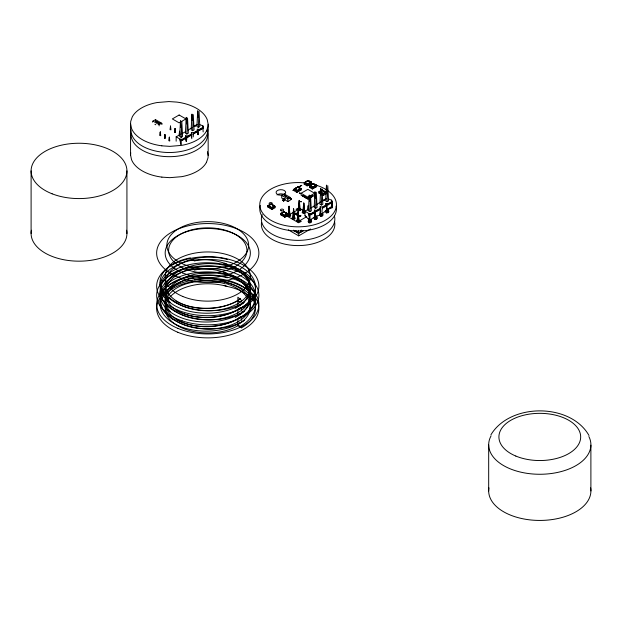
<?xml version="1.0" encoding="UTF-8"?>
<svg xmlns="http://www.w3.org/2000/svg" width="622" height="622" viewBox="0 0 622 622"><rect width="100%" height="100%" fill="white"/><g stroke="black" fill="none" stroke-linecap="round" stroke-linejoin="round"><path stroke-width="0.93" d="M176.158 141.21L176.166 136.77L180.108 134.694M308.854 209.023L304.912 211.099L304.912 215.539L309.678 220.445L315.012 216.596L319.786 215.204L320.548 213.921L320.416 208.658L315.743 211.356L315.012 216.596L314.405 210.112L316.668 210.368L320.602 208.098L320.151 206.792L322.406 207.056L326.34 204.786L325.889 203.48L328.152 203.736L332.086 201.466L331.635 200.16L328.447 198.947M488.682 490.929L488.682 444.901M301.18 230L301.281 231.827L298.513 233.188L298.529 230.342M271.293 204.257L274.457 205.975L271.511 207.631L268.354 205.851L271.293 204.125L274.457 205.975L271.519 207.779L268.354 205.851L271.293 204.125M284.215 212.048L287.38 213.774L284.433 215.422L281.276 213.641L284.215 211.915L287.38 213.774L284.441 215.57L281.276 213.641L284.215 211.915M296.352 214.411L297.199 215.134L296.352 214.411L297.137 213.898L296.437 214.427L297.199 214.94L296.577 214.481L297.129 214.061L296.608 214.396M322.406 190.332L325.57 192.05L322.631 193.854L325.57 192.05L322.406 190.332L319.467 191.918L322.406 190.2M158.804 122.798L158.245 122.736L158.727 122.674M160.188 135.433L160.328 131.911L160.733 135.751M164.713 138.045L164.853 134.523L165.258 138.356M169.238 140.658L169.371 137.135L169.783 140.969M170.366 129.563L170.506 126.033L170.91 129.874M174.891 132.175L175.023 128.645L175.435 132.486M179.408 134.78L179.548 131.258L179.952 135.098M308.123 209.995L308.294 205.587L308.8 210.384M181.134 137.314L181.787 121.274L182.58 136.482L181.134 137.314L179.688 136.482L180.481 120.707L180.769 127.246M186.88 134.002L187.533 117.962L188.326 133.162L186.88 134.002L185.434 133.162L186.227 117.387L186.514 123.926M192.626 130.682L193.279 114.642L194.072 129.85L192.626 130.682L191.179 129.85L191.973 114.075L192.252 120.614M198.364 127.37L199.017 111.33L199.81 126.538L198.364 127.37L196.917 126.538L197.71 110.763L197.998 117.294M309.88 211.651L310.533 195.603L311.327 210.811L309.88 211.651L308.434 210.811L309.227 195.036L309.515 201.575M315.626 208.331L316.279 192.291L317.072 207.499L315.626 208.331L314.18 207.499L314.973 191.724L315.261 198.255M321.372 205.019L322.025 188.971L322.818 204.179L321.372 205.019L319.926 204.179L320.719 188.404L320.999 194.943M327.11 201.699L327.763 185.659L328.556 200.867L327.11 201.699L325.664 200.867L326.457 185.092L326.744 191.623M291.461 199.071L290.046 198.745L290.948 199.265L291.477 198.815L290.186 198.449L291.477 198.815M161.875 177.122A39.979 23.084 0 0 1 131.506 159.59L130.566 154.995L130.566 123.692L130.721 121.383L132.253 116.913A37.577 21.7 0 0 1 157.148 102.537L168.896 101.565L176.858 102.094A39.979 23.084 0 0 1 207.219 119.642L208.16 124.237L208.16 155.531L208.005 157.848L206.473 162.319M130.566 154.995L130.721 152.685M208.16 124.237L208.005 126.546L206.473 131.017M309.437 222.956L309.562 221.144M315.183 219.644L315.307 217.832M320.921 216.324L321.053 214.512M326.667 213.012L326.791 211.2M198.138 134.694L198.48 130.395L203.153 127.689L203.34 128.225L199.405 130.496L198.48 130.395M320.151 206.792L320.151 213.424L322.406 213.688L326.822 209.886L327.226 204.724L331.899 202.026L332.086 202.554L328.152 204.832L327.226 204.724M310.743 222.769L311.132 219.224M316.489 219.457L316.878 215.904M322.235 216.137L322.523 213.478M327.973 212.825L328.463 208.386M159.924 135.588L160.328 131.911L160.453 135.542M164.441 138.201L164.853 134.523L164.97 138.154M168.966 140.813L169.371 137.135L169.495 140.766M170.094 129.718L170.506 126.033L170.622 129.664M174.619 132.33L175.023 128.645L175.147 132.276M179.136 134.935L179.548 131.258L179.672 134.888M288.056 215.445L289.075 206.24L290.093 215.834L289.417 216.231L288.056 215.445L288.732 215.056L289.075 206.24L289.417 216.231M292.581 218.058L293.6 208.852L294.61 218.446L293.934 218.835L292.581 218.058L293.257 217.661L293.6 208.852L293.934 218.835M298.233 209.567L299.252 200.37L300.263 209.964L299.586 210.353L298.233 209.567L298.91 209.179L299.252 200.37L299.586 210.353M297.098 220.67L298.117 211.464L299.135 221.059L298.459 221.448L297.098 220.67L297.782 220.274L298.117 211.464L298.459 221.448M302.751 212.18L303.769 202.974L304.788 212.576L304.111 212.965L302.751 212.18L303.435 211.791L303.769 202.974L304.111 212.965M307.781 210.189L308.294 205.587L308.45 210.127M294.486 189.01L297.65 187.074L300.589 188.878L297.425 190.596L294.486 189.01L297.65 187.074L300.589 188.878M304.757 182.565L307.921 180.637L310.86 182.44L307.696 184.159L304.757 182.565L307.921 180.637L310.86 182.44M309.989 185.69L313.154 183.762L316.093 185.558L312.928 187.284L309.989 185.69L313.154 183.762L316.093 185.558M186.39 141.396L186.997 137.019L191.669 134.321L191.856 134.857L187.922 137.128L186.997 137.019M193.201 136.941L193.66 132.719L197.594 130.449L197.143 129.143L199.405 129.407L203.34 127.137L202.889 125.831L199.701 124.618M312.088 195.642L312.85 196.21L312.12 195.596M160.492 123.467L160.437 123.008L160.492 123.467L159.722 123.226L160.554 123.172M289.238 197.796L289.183 197.345L289.238 197.796L288.468 197.555L289.3 197.508M296.966 190.573L297.425 191.747L296.857 192.338L296.966 190.573L300.589 188.482L301.149 188.552L301.149 189.858L296.857 192.338L293.918 190.635L294.253 189.01L298.21 186.857L301.149 188.552L296.857 191.032L293.918 189.337L298.21 186.857L297.876 187.051A0.956 0.552 0 0 1 299.089 187.206A0.956 0.552 0 0 1 299.003 187.93M307.245 184.135L307.696 185.309L307.128 185.892L307.245 184.135L310.86 182.044L311.428 182.114L311.428 183.412L307.128 185.892L304.189 184.198L304.531 182.565L308.489 180.411L311.428 182.114L307.128 184.594L304.189 182.891L308.147 180.481M312.477 187.261L312.928 188.435L312.361 189.018L312.477 187.261L316.093 185.169L316.66 185.232L316.66 186.538L312.361 189.018L309.422 187.323L309.764 185.69L313.721 183.537L316.66 185.232L312.361 187.712L309.422 186.017L313.379 183.599M174.836 301.74L167.909 296.896L163.259 291.461A46.222 26.684 0 0 1 160.663 281.883L160.974 280.872M174.836 310.868L167.909 306.024L163.259 300.589A46.222 26.684 0 0 1 160.663 291.01L160.974 290M174.836 319.996L167.909 315.152L163.259 309.717A46.222 26.684 0 0 1 160.663 300.138L160.974 299.135M282.785 200.572L284.098 198.41L283.648 198.589L282.769 200.331L283.679 201.085L285.063 198.908L283.679 201.085M299.921 216.308L299.493 216.262L300.613 215.842L299.959 215.461C302.58 215.616 298.07 217.195 300.667 216.106M152.584 122.13L152.965 121.103L155.484 119.642L161.634 123.195L162.023 124.221M281.712 195.432L281.704 198.006L287.862 201.559L290.388 200.097L290.381 197.524L284.238 193.971L281.712 195.432L287.862 198.97L290.381 197.524M156.868 121.842L157.172 121.71M284.86 195.736L284.542 195.829M156.962 122.137L157.545 122.067L157.063 122.231M285.708 196.466L286.291 196.396L285.809 196.56M490.913 434.817C510.032 402.776 570.514 402.799 588.987 435.493M300.582 215.92L300.418 215.43M155.935 121.259L156.456 121.321M156.69 121.702L157.218 121.78M285.436 196.031L285.964 196.109L285.584 195.946M299.89 216.456L300.76 215.632L300.061 216.254M287.729 197.555L288.142 197.329L287.745 197.532M295.388 214.092L296.064 212.918L295.162 213.96L297.199 213.571L295.162 213.96M268.354 205.563L271.969 207.647L272.078 209.412L275.017 207.717L274.683 206.084L270.725 203.93L267.787 205.625L267.787 206.932L272.078 209.412L268.805 207.126L268.354 205.563L267.787 205.625L272.078 208.106L275.017 206.411L271.068 203.993M281.276 213.354L284.892 215.445L285 217.202L287.947 215.507L287.605 213.875L283.648 211.721L280.709 213.416L280.709 214.722L285 217.202L281.727 214.917L281.276 213.354L280.709 213.416L285 215.896L287.947 214.201L283.99 211.783M319.692 193.465L319.467 191.638L323.082 193.722L323.199 195.487L321.683 194.616M295.388 213.96L295.916 213.362L295.279 213.921L296.422 213.657L295.279 213.921M287.442 197.244L286.991 197.065L287.317 197.298M306.288 197.392L305.612 197.78L306.405 197.329M197.594 131.545L197.415 131.009L193.66 133.816L197.594 131.545L197.594 130.449M322.406 207.056L322.406 208.145L326.34 205.874L326.161 205.338L322.406 208.145L321.947 211.27L322.406 213.688M195.051 126.274L197.345 124.571M323.798 200.611L326.091 198.908M157.405 122.029L157.389 122.075M286.221 196.381L286.136 196.404M325.889 203.48L326.822 209.886L331.899 206.263L331.899 202.026L332.412 207.639L326.822 209.886L326.161 205.338M296.725 187.875L292.876 190.472L294.299 189.718M188.178 130.076L191.988 127.572M316.163 204.902L320.734 201.901M194.966 126.017L197.322 124.509M322.142 201.357L326.068 198.838M298.7 187.269L301.787 185.325L297.573 187.455M310.844 182.3L307.696 184.159L304.772 182.425M300.566 188.738L297.425 190.596L294.501 188.863M316.077 185.418L312.928 187.284L310.005 185.55M326.822 209.886L332.086 206.792L331.899 206.263L332.412 207.639L331.635 200.16M155.438 121.29L155.725 121.127M176.166 136.77L179.913 139.095L182.176 139.351L186.11 137.081L185.659 135.775L187.922 136.039L191.856 133.769L191.405 132.463L193.66 132.719M181.251 140.339L185.924 137.641L186.11 138.177L182.176 140.448L181.251 140.339L181.251 144.576L179.913 139.095L180.675 144.358M284.184 195.627L284.479 195.456M307.696 185.177L310.635 183.871M297.425 191.615L300.364 190.309M271.744 207.779L272.078 208.106M271.293 208.953L273.175 207.865M308.551 197.913L309.227 198.301L307.874 199.087L301.087 195.168L301.087 193.263L307.874 189.345L314.662 193.263L314.662 195.168L310.137 197.78M312.928 188.303L315.867 186.997M304.026 196.085L303.349 196.474L304.181 196.07M301.087 193.263L307.874 197.182L314.662 193.263M320.929 194.181L318.899 193.007L318.899 191.7L320.369 190.853M322.18 190.068L326.138 192.486L326.138 193.792L323.199 195.487L322.631 194.764M284.666 215.57L285 215.896M322.857 193.854L323.199 194.181L326.138 192.486L325.796 192.159M289.525 214.598L297.44 210.026L296.08 209.241L298.801 207.872M298.443 215.655L298.995 215.336M304.912 211.099L308.66 213.424L310.922 213.688L314.856 211.41L314.405 210.112M309.997 214.668L314.67 211.97L314.856 212.506L310.922 214.777L309.997 214.668L309.997 218.905L308.66 213.424L309.678 220.445M306.257 216.946L299.928 220.6L301.281 221.385L298.568 222.754L286.618 215.865M315.743 211.356L316.668 211.457L320.602 209.186L320.602 208.098M152.965 121.103L159.115 124.641L161.634 123.195M181.686 133.87L185.776 131.514M310.432 208.199L314.522 205.843M288.383 229.891L298.684 235.847L310.572 228.997M158.898 123.288L159.395 122.993L158.843 123.249M293.872 230.521L298.684 233.289L303.52 230.614M300.27 216.285L300.784 216.005M193.528 126.32L197.345 124.392M322.274 200.649L326.091 198.721M305.083 196.599L304.251 196.995L305.075 196.56M306.895 197.64L306.063 198.045L306.965 197.594M304.189 182.891L304.531 182.565M293.918 189.337L294.253 189.01M309.422 186.017L309.764 185.69M304.189 184.198L305.208 183.871M310.409 183.739L311.428 183.412M293.918 190.635L294.937 190.309M300.138 190.184L301.149 189.858M309.422 187.323L310.44 186.997M315.642 186.864L316.66 186.538M290.14 198.504L290.948 199.265M161.386 123.926L161.922 123.817M290.132 198.262L290.668 198.154L291.08 198.97M311.086 182.176L311.428 182.114M316.318 185.302L316.66 185.232M300.815 188.614L301.149 188.552M160.647 281.883A47.7 27.539 0 0 1 192.004 260.198L198.34 259.693A44.574 25.735 0 0 1 224.278 263.176M160.647 291.01A47.7 27.539 0 0 1 192.004 269.326L193.675 269.062M160.647 300.138A47.7 27.539 0 0 1 192.004 278.454L193.675 278.19M192.004 260.198L193.745 260.004M192.004 269.326L198.34 268.821A44.574 25.735 0 0 1 224.278 272.312M192.004 278.454L198.34 277.948A44.574 25.735 0 0 1 224.278 281.439M320.33 192.525L318.899 191.7L319.467 191.638M161.868 145.836L169.829 146.364L181.577 145.392A37.577 21.7 0 0 0 206.481 131.017M161.868 177.13L169.829 177.667L181.577 176.687A37.577 21.7 0 0 0 206.481 162.319M237.876 301.102L241.492 302.012L241.492 300.449L237.876 297.192L237.876 306.319M325.119 193.465L326.138 193.792M318.899 193.007L319.918 193.333M274.007 207.39L275.017 207.717M267.787 206.932L268.805 207.258M286.929 215.181L287.947 215.507M280.709 214.722L281.727 215.049M275.017 206.411L274.683 206.084M287.947 214.201L287.605 213.875M224.254 263.207L227.1 264.28A42.591 24.592 0 0 1 240.457 301.95A42.591 24.592 0 0 1 173.872 301.087M224.254 272.335L227.1 273.408A42.591 24.592 0 0 1 240.457 311.078A42.591 24.592 0 0 1 173.872 310.215M224.254 281.463L227.1 282.536A42.591 24.592 0 0 1 240.457 320.206A42.591 24.592 0 0 1 173.872 319.343M305.044 215.927L306.739 216.689M283.741 198.822L284.674 199.25M311.163 196.311L311.949 196.739L311.264 196.342M310.254 196.832L311.039 197.26L310.362 196.863M308.442 197.874L309.227 198.301M283.165 200.02L284.075 200.517M154.901 124.26L155.803 124.781M283.648 198.589L284.549 199.11M321.838 190.005L326.138 192.486M321.761 193.356L323.199 194.181M299.594 208.339L303.583 210.633M253.395 300.372L247.509 294.797L239.501 290.256A43.073 24.872 0 0 0 227.1 286.447A42.591 24.592 0 0 0 172.045 294.968A42.591 24.592 0 0 0 180.955 327.467A42.591 24.592 0 0 0 237.876 325.749L241.492 327.833A47.7 27.539 0 0 0 253.449 300.442M283.305 200.16L284.2 200.681M282.769 200.331L283.663 200.844M293.631 230.334L298.513 233.188L295.73 230.537M293.498 230.226L298.513 233.188M241.492 327.833L237.876 324.575A42.661 25.292 2.6 0 0 226.19 283.624M332.086 206.792L332.412 207.639M320.416 208.658L320.602 209.186M320.151 213.424L320.548 213.921A1.757 1.019 0 0 0 320.081 215.507A1.757 1.019 0 0 0 322.841 215.367A1.757 1.019 0 0 0 321.939 213.859M207.46 151.698L208.16 155.531M197.415 131.009L197.944 134.647L197.539 131.895M325.99 210.244L326.325 212.996M320.143 212.646L320.579 216.308M314.398 215.958L314.833 219.628M308.543 218.361L309.095 222.94M130.566 123.692L131.483 128.295A39.979 23.084 0 0 0 161.875 145.82M202.889 125.831L203.153 131.926M301.134 230.35L301.281 231.827M185.659 135.775L186.18 141.342L185.924 137.641M327.188 209.225L327.467 212.802M321.512 213.439L321.729 216.122M315.696 215.857L315.984 219.434M310.028 220.071L310.238 222.754M314.67 211.97L315.012 216.596M191.669 134.321L191.778 138.714M287.862 198.97L287.862 201.559M284.238 193.971L284.238 194.787M159.115 124.641L159.115 125.901M155.484 119.642L155.492 120.45M590.892 445.173L590.9 490.929M332.086 201.466L332.086 202.554M328.152 203.736L328.152 204.832M326.34 204.786L326.34 205.874M316.668 210.368L316.668 211.457M314.856 211.41L314.856 212.506M310.922 213.688L310.922 214.777M307.874 197.182L307.874 199.087M298.684 233.289L298.684 235.847M241.492 309.577L241.492 311.14M241.492 318.705L241.492 320.268M237.876 310.23L237.876 315.447M237.876 319.358L237.876 325.749M203.34 127.137L203.34 128.225M199.405 129.407L199.405 130.496M191.856 133.769L191.856 134.857M191.405 132.463L191.405 137.198M187.922 136.039L187.922 137.128M186.11 137.081L186.11 138.177M182.176 139.351L182.176 140.448M126.927 170.91L126.927 233.507M31.1 170.91L31.1 233.507M194.499 279.853A47.77 28.231 -2.5 0 1 249.445 291.71A47.77 28.231 -2.5 0 1 239.672 326.69M244.493 320.206A47.77 27.065 2.4 0 1 169.067 316.551A47.77 27.065 2.4 0 1 190.418 276.106M224.083 285.49A42.661 25.253 2.7 0 1 227.123 286.415M173.017 319.677A42.661 25.137 2.8 0 1 174.914 289.191A42.661 25.137 2.8 0 1 225.366 283.865M224.037 281.649A42.661 25.183 2.7 0 1 227.069 282.575M243.031 321.084A47.77 28.589 -1.9 0 1 187.883 328.952A47.77 28.589 -1.9 0 1 160.367 300.123M161.736 299.252A47.77 26.14 0.6 0 1 208.137 280.429A47.77 26.14 0.6 0 1 253.978 300.286M240.512 316.707A42.661 25.611 -2.2 0 1 182.938 322.491A42.661 25.611 -2.2 0 1 171.384 288.6A42.661 25.611 -2.2 0 1 227.255 277.801M226.322 274.333A42.661 25.292 2.6 0 1 237.775 315.377M170.203 311.49A42.661 25.665 -2.1 0 1 185.045 277.257A42.661 25.665 -2.1 0 1 242.215 282.543A42.661 25.665 -2.1 0 1 235.194 317.492M237.518 319.164A42.661 23.488 -1.8 0 1 176.01 319.389M194.188 270.096A47.77 28.612 -1.8 0 1 249.298 282.334A47.77 28.612 -1.8 0 1 239.944 317.725M244.493 311.078A47.77 27.065 2.4 0 1 169.067 307.423A47.77 27.065 2.4 0 1 190.418 266.978M162.008 290.179A47.77 26.14 0.6 0 1 234.028 276.386A47.77 26.14 0.6 0 1 238.451 318.27M224.037 272.522A42.661 25.183 2.7 0 1 227.069 273.439M243.031 311.956A47.77 28.589 -1.9 0 1 187.883 319.825A47.77 28.589 -1.9 0 1 160.367 290.995M240.613 298.498A42.661 25.72 -2 0 1 183.008 304.298A42.661 25.72 -2 0 1 171.377 270.228A42.661 25.72 -2 0 1 227.294 259.491M224.037 263.394A42.661 25.183 2.7 0 1 227.069 264.311M226.322 265.205A42.661 25.292 2.6 0 1 237.775 306.249M237.511 300.9A42.661 23.488 -1.8 0 1 176.018 301.126M243.435 303.038A47.77 28.939 -1.3 0 1 188.435 311.008A47.77 28.939 -1.3 0 1 160.289 281.859M244.493 301.95A47.77 27.065 2.4 0 1 169.067 298.296A47.77 27.065 2.4 0 1 190.418 257.842M170.203 302.362A42.661 25.665 -2.1 0 1 185.045 268.129A42.661 25.665 -2.1 0 1 242.215 273.416A42.661 25.665 -2.1 0 1 235.194 308.364M240.512 307.579A42.661 25.611 -2.2 0 1 182.938 313.364A42.661 25.611 -2.2 0 1 171.392 279.472A42.661 25.611 -2.2 0 1 227.255 268.665M237.518 310.036A42.661 23.488 -1.8 0 1 176.01 310.261M194.188 260.968A47.77 28.612 -1.8 0 1 249.298 273.206A47.77 28.612 -1.8 0 1 239.944 308.598M162.008 281.051A47.77 26.14 0.6 0 1 234.028 267.258A47.77 26.14 0.6 0 1 238.451 309.142M590.628 487.881A51.105 29.506 0 0 1 539.795 520.435A51.105 29.506 0 0 1 488.954 487.881M588.871 436.527A51.105 29.506 0 0 1 539.142 474.267A51.105 29.506 0 0 1 491.092 435.812M334.473 221.362A36.737 21.21 0 0 1 299.423 245.573A36.737 21.21 0 0 1 261.465 222.863M334.473 216.145A36.737 21.21 0 0 1 296.795 240.356A36.737 21.21 0 0 1 262.212 214.652M336.152 206.185A38.331 22.128 0 0 1 297.44 231.011A38.331 22.128 0 0 1 260.253 205.415M316.303 185.224A38.331 22.128 0 0 1 321.418 222.272A38.331 22.128 0 0 1 260.797 209.762A38.331 22.128 0 0 1 305.425 182.977M310.588 183.778A38.331 22.128 0 0 1 313.084 184.33M277.047 194.943A4.797 2.768 0 0 1 283.896 194.461M270.306 204.374A1.602 0.925 0 0 1 269.365 202.997A1.602 0.925 0 0 1 271.915 202.865A1.602 0.925 0 0 1 271.402 204.319M295.613 188.761A0.956 0.552 0 0 1 295.753 188.248M300.076 208.976A1.602 0.925 0 0 1 300.356 210.43A1.602 0.925 0 0 1 297.845 210.205A1.602 0.925 0 0 1 298.887 208.868M289.487 214.745A1.602 0.925 0 0 1 290.63 215.85A1.602 0.925 0 0 1 288.771 216.549A1.602 0.925 0 0 1 287.496 215.5M287.675 215.196A1.602 0.925 0 0 1 288.297 214.831M305.114 212.88A1.602 0.925 0 0 1 302.525 212.957A1.602 0.925 0 0 1 303.202 211.519M293.903 217.342A1.602 0.925 0 0 1 294.937 218.757A1.602 0.925 0 0 1 292.286 218.781A1.602 0.925 0 0 1 293.234 217.35M298.848 220.04A1.602 0.925 0 0 1 299.299 221.486A1.602 0.925 0 0 1 296.764 221.354A1.602 0.925 0 0 1 297.65 219.978M328.121 210.671A1.757 1.019 0 0 1 328.385 212.203A1.757 1.019 0 0 1 325.718 212.118A1.757 1.019 0 0 1 326.262 210.609M316.31 217.195A1.757 1.019 0 0 1 317.002 218.765A1.757 1.019 0 0 1 314.211 218.734A1.757 1.019 0 0 1 314.996 217.187M310.681 220.546A1.757 1.019 0 0 1 311.21 222.116A1.757 1.019 0 0 1 308.442 222.031A1.757 1.019 0 0 1 309.251 220.499M207.406 131.856A38.331 22.128 0 0 1 171.369 156.651A38.331 22.128 0 0 1 131.04 134.165M207.406 127.673A38.331 22.128 0 0 1 171.369 152.476A38.331 22.128 0 0 1 131.04 129.982M126.593 230.226A47.917 27.663 0 0 1 79.017 261.17A47.917 27.663 0 0 1 31.442 230.226M299.314 193.092L300.286 193.123L299.314 193.077M300.496 201.691L301.468 201.722L300.504 201.652M179.128 115.008L172.341 118.926L179.128 122.853L185.916 118.926L179.128 115.008M303.124 195.557L302.44 195.953L303.124 195.557M177.775 332.257A51.105 29.506 0 0 0 258.596 311.404A51.105 29.506 0 0 0 186.911 281.416A51.105 29.506 0 0 0 177.775 332.257M177.775 328.338A51.105 29.506 0 0 0 258.596 307.493A51.105 29.506 0 0 0 186.911 277.505A51.105 29.506 0 0 0 177.775 328.338M182.207 320.874A51.105 29.506 0 0 0 258.869 295.318A51.105 29.506 0 0 0 182.207 269.761A51.105 29.506 0 0 0 182.207 320.874M182.767 296.453A42.591 24.592 0 0 0 250.122 279.084A42.591 24.592 0 0 0 190.386 254.087A42.591 24.592 0 0 0 182.767 296.453M182.767 272.98A42.591 24.592 0 0 0 250.122 255.603A42.591 24.592 0 0 0 190.386 230.614A42.591 24.592 0 0 0 182.767 272.98M184.773 268.774A39.186 22.625 0 0 0 246.732 252.796A39.186 22.625 0 0 0 191.778 229.806A39.186 22.625 0 0 0 184.773 268.774M182.207 278.625A51.105 29.506 0 0 0 258.869 253.068A51.105 29.506 0 0 0 182.207 227.512A51.105 29.506 0 0 0 182.207 278.625M187.315 265.687A40.889 23.605 0 0 0 248.644 245.239A40.889 23.605 0 0 0 187.315 224.799A40.889 23.605 0 0 0 187.315 265.687M177.775 310.083A51.105 29.506 0 0 0 258.596 289.238A51.105 29.506 0 0 0 186.911 259.25A51.105 29.506 0 0 0 177.775 310.083M515.801 456.05A40.889 23.605 0 0 0 580.458 439.373A40.889 23.605 0 0 0 523.118 415.387A40.889 23.605 0 0 0 515.801 456.05M278.407 194.81A4.797 2.768 0 0 0 285.677 192.486A4.797 2.768 0 0 0 278.555 190.013A4.797 2.768 0 0 0 278.407 194.81M281.206 210.804A1.602 0.925 0 0 0 283.624 210.026A1.602 0.925 0 0 0 281.253 209.202A1.602 0.925 0 0 0 281.206 210.804M52.155 193.823A47.917 27.663 0 0 0 126.81 172.885A47.917 27.663 0 0 0 58.079 146.03A47.917 27.663 0 0 0 52.155 193.823"/></g></svg>
